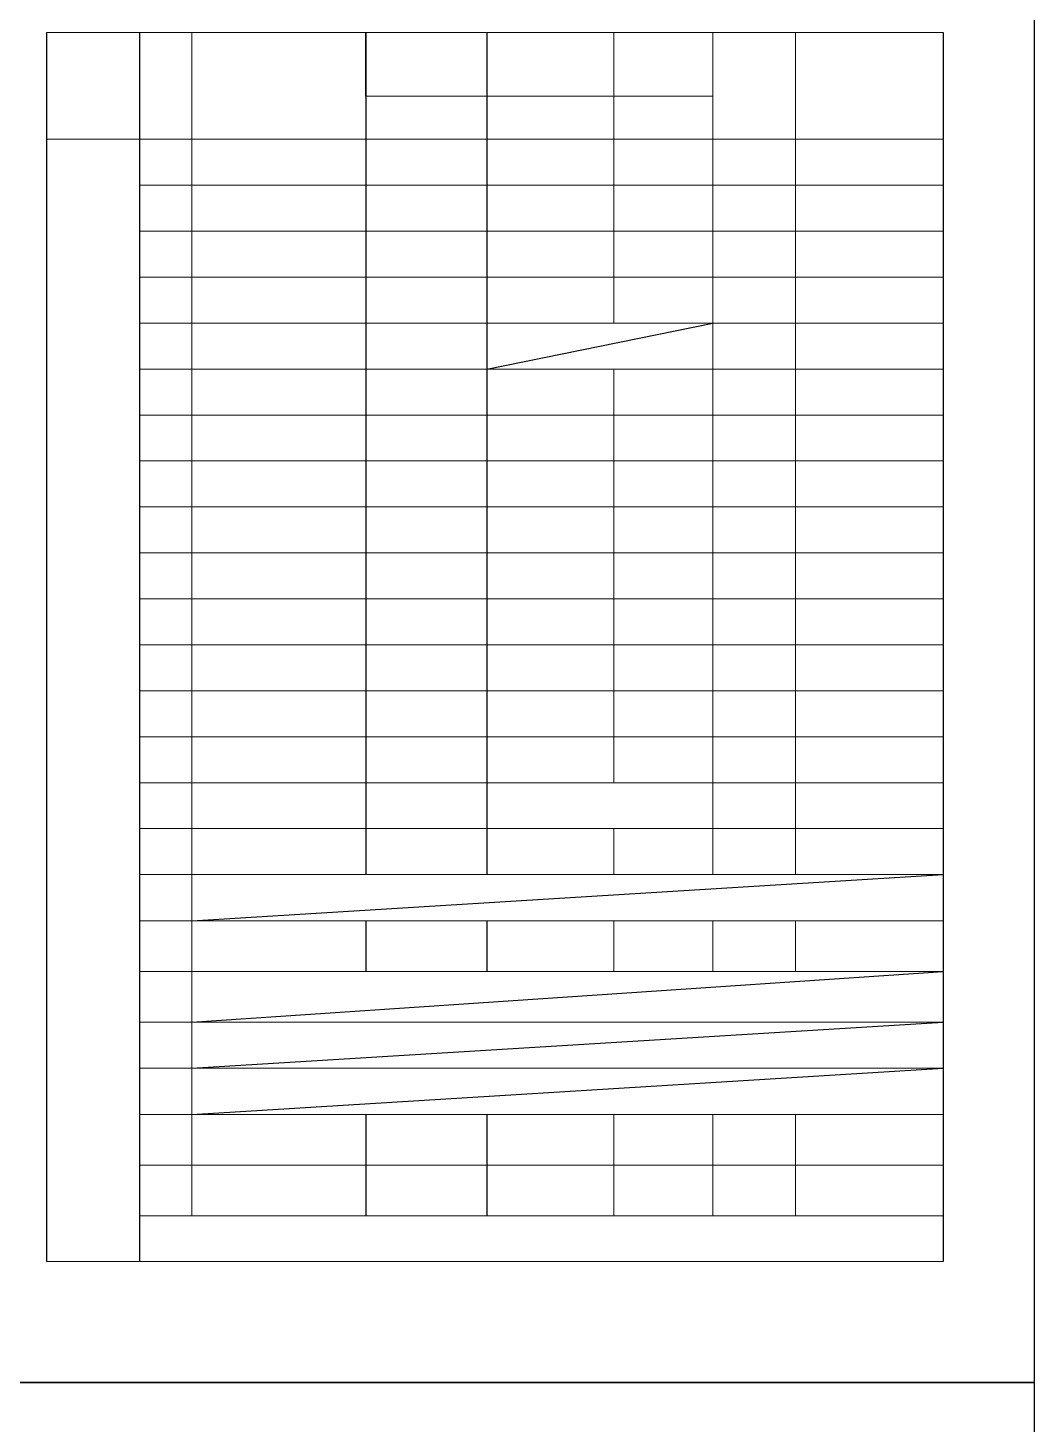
# Model space of a CAD drawing. Extents: x 102162 to 621267, y -39398 to 328893.
# Drawn here: x 314860 to 324912, y 233186 to 247132 of the extents above; entities that cross this region are included whole.
import ezdxf

# ---------------------------------------------------------------- set-up
doc = ezdxf.new("R2010")
doc.units = 0
doc.header["$LTSCALE"] = 1000
doc.header["$MEASUREMENT"] = 0
doc.layers.add('钢架', color=7, linetype='Continuous', lineweight=25)

msp = doc.modelspace()

# ---------------------------------------------------------------- linework, layer by layer
at = {"color": 1}
for p, q in [((315046.4, 247087.2), (315046.4, 234808.4)), ((315978.1, 234808.4), (315978.1, 247087.2))]:
    msp.add_line(p, q, dxfattribs=at)
for p, q in [((318237.5, 246448.4), (318237.5, 247087.2)), ((318237.5, 247087.2), (318237.5, 238674.6)), ((319445.1, 247087.2), (319445.1, 239133.6)), ((319445.1, 247087.2), (319445.1, 238674.6)), ((324001.9, 247087.2), (324001.9, 234808.4)), ((319445.1, 243724), (321703.2, 244183.1)), ((316498.2, 238211.2), (324001.9, 238674.6)), ((318237.5, 238211.2), (318237.5, 237705.9)), ((319445.1, 238211.2), (319445.1, 237705.9)), ((316498.2, 237200.5), (324001.9, 237705.9)), ((316498.2, 236741.5), (324001.9, 237200.5)), ((316498.2, 236278.1), (324001.9, 236741.5)), ((318237.5, 236278.1), (318237.5, 235267.4)), ((319445.1, 236278.1), (319445.1, 235267.4))]:
    msp.add_line(p, q)
for points in [[(295211.7, 254601.7), (324911.7, 254601.7), (324911.7, 233601.7), (295211.7, 233601.7)], [(295211.7, 233601.7), (324911.7, 233601.7), (324911.7, 212601.7), (295211.7, 212601.7)]]:
    msp.add_lwpolyline(points, close=True)
at = {"layer": '钢架', "lineweight": 13}
for p, q in [((315046.4, 247087.2), (324001.9, 247087.2)), ((316498.2, 247087.2), (316498.2, 235267.4)), ((320713.2, 247087.2), (320713.2, 244183.1)), ((321703.2, 247087.2), (321703.2, 238674.6)), ((322528.5, 247087.2), (322528.5, 238674.6)), ((318237.5, 246448.4), (321703.2, 246448.4)), ((315046.4, 246019.3), (324001.9, 246019.3)), ((315978.1, 245560.2), (324001.9, 245560.2)), ((315978.1, 245101.2), (324001.9, 245101.2)), ((315978.1, 244642.1), (324001.9, 244642.1)), ((315978.1, 244642.1), (324001.9, 244642.1)), ((315978.1, 244183.1), (324001.9, 244183.1)), ((315978.1, 243724), (324001.9, 243724)), ((320713.2, 243724), (320713.2, 239592.7)), ((315978.1, 243265), (324001.9, 243265)), ((315978.1, 242806), (324001.9, 242806)), ((315978.1, 242346.9), (324001.9, 242346.9)), ((315978.1, 241887.9), (324001.9, 241887.9)), ((315978.1, 241428.8), (324001.9, 241428.8)), ((315978.1, 241428.8), (324001.9, 241428.8)), ((315978.1, 241428.8), (324001.9, 241428.8)), ((315978.1, 241428.8), (324001.9, 241428.8)), ((315978.1, 240969.8), (324001.9, 240969.8)), ((315978.1, 240969.8), (324001.9, 240969.8)), ((315978.1, 240510.7), (324001.9, 240510.7)), ((315978.1, 240510.7), (324001.9, 240510.7)), ((315978.1, 240510.7), (324001.9, 240510.7)), ((315978.1, 240051.7), (324001.9, 240051.7)), ((315978.1, 240051.7), (324001.9, 240051.7)), ((315978.1, 239592.7), (324001.9, 239592.7)), ((315978.1, 239592.7), (324001.9, 239592.7)), ((315978.1, 239592.7), (324001.9, 239592.7)), ((315978.1, 239592.7), (324001.9, 239592.7)), ((315978.1, 239133.6), (324001.9, 239133.6)), ((315978.1, 239133.6), (324001.9, 239133.6)), ((315978.1, 239133.6), (324001.9, 239133.6)), ((315978.1, 239133.6), (324001.9, 239133.6)), ((320713.2, 239133.6), (320713.2, 238674.6)), ((315978.1, 238674.6), (324001.9, 238674.6)), ((315978.1, 238674.6), (324001.9, 238674.6)), ((315978.1, 238674.6), (324001.9, 238674.6)), ((315978.1, 238674.6), (324001.9, 238674.6)), ((315978.1, 238211.2), (324001.9, 238211.2)), ((320713.2, 238211.2), (320713.2, 237705.9)), ((321703.2, 238211.2), (321703.2, 237705.9)), ((322528.5, 238211.2), (322528.5, 237705.9)), ((315978.1, 237705.9), (324001.9, 237705.9)), ((315978.1, 237705.9), (324001.9, 237705.9)), ((315978.1, 237705.9), (324001.9, 237705.9)), ((315978.1, 237705.9), (324001.9, 237705.9)), ((315978.1, 237705.9), (324001.9, 237705.9)), ((315978.1, 237200.5), (324001.9, 237200.5)), ((315978.1, 236741.5), (324001.9, 236741.5)), ((315978.1, 236741.5), (324001.9, 236741.5)), ((315978.1, 236741.5), (324001.9, 236741.5)), ((315978.1, 236741.5), (324001.9, 236741.5)), ((315978.1, 236741.5), (324001.9, 236741.5)), ((315978.1, 236278.1), (324001.9, 236278.1)), ((320713.2, 236278.1), (320713.2, 235267.4)), ((321703.2, 236278.1), (321703.2, 235267.4)), ((322528.5, 236278.1), (322528.5, 235267.4)), ((315978.1, 235772.8), (324001.9, 235772.8)), ((315978.1, 235772.8), (324001.9, 235772.8)), ((315978.1, 235772.8), (324001.9, 235772.8)), ((315978.1, 235772.8), (324001.9, 235772.8)), ((315978.1, 235772.8), (324001.9, 235772.8)), ((315978.1, 235267.4), (324001.9, 235267.4)), ((315046.4, 234808.4), (324001.9, 234808.4)), ((315978.1, 234808.4), (324001.9, 234808.4))]:
    msp.add_line(p, q, dxfattribs=at)

doc.saveas('drawing.dxf')
